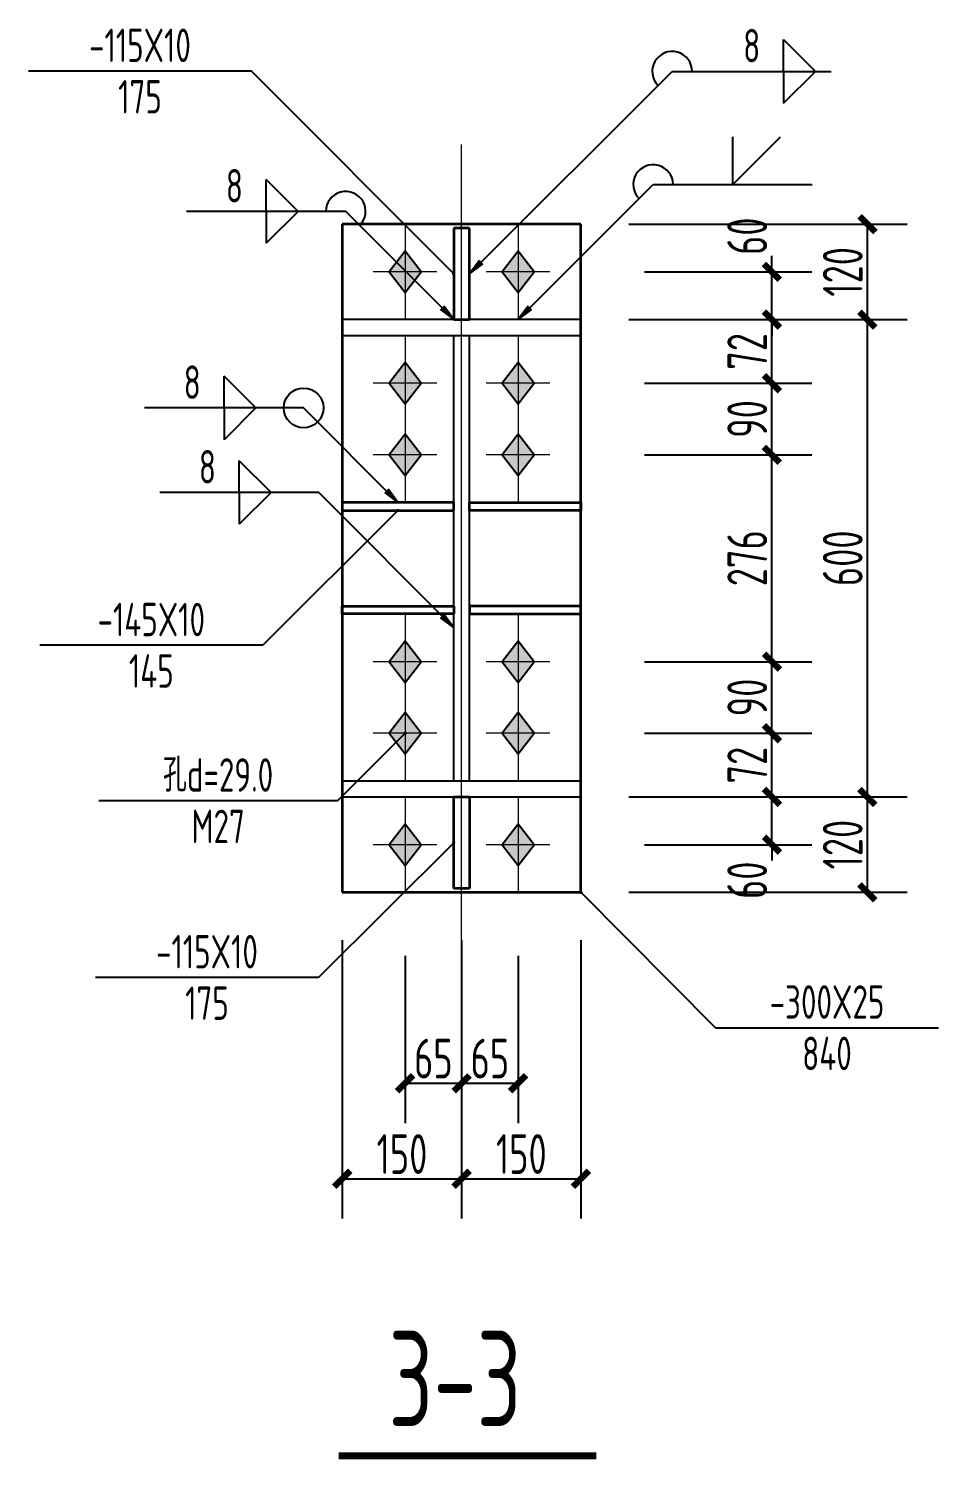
# Model space of a CAD drawing. Extents: x 69728788 to 150676229, y 15322671 to 43663798.
# Drawn here: x 75286906 to 75292623, y 19641585 to 19650577 of the extents above; entities that cross this region are included whole.
import ezdxf
from ezdxf.enums import TextEntityAlignment as Align

# ---------------------------------------------------------------- set-up
doc = ezdxf.new("R2010")
doc.units = 0
doc.header["$LTSCALE"] = 1000
doc.header["$MEASUREMENT"] = 0
doc.linetypes.add('线型6', pattern=[8.75, 5, -1.25, 1.25, -1.25])
doc.layers.get('0').update_dxf_attribs({"linetype": 'CONTINUOUS'})
doc.layers.get('DEFPOINTS').update_dxf_attribs({"linetype": 'CONTINUOUS'})
for name, color, linetype in [('10', 7, 'CONTINUOUS'), ('尺寸标注', 253, 'CONTINUOUS'), ('焊缝标注', 253, 'CONTINUOUS'), ('螺栓孔标注', 253, 'CONTINUOUS'), ('钢板标注', 253, 'CONTINUOUS')]:
    doc.layers.add(name, color=color, linetype=linetype)
doc.layers.add('20', color=2, linetype='CONTINUOUS', lineweight=35)
doc.styles.add('PkpmHz', font='Pkpmeng', dxfattribs={"width": 0.7, "bigfont": 'hztxt'})
doc.styles.add('TSSD_Rein', font='atssdeng.shx', dxfattribs={"width": 0.7, "bigfont": 'atssdchn.shx'})
doc.dimstyles.new('Pkpm_1.00', dxfattribs={"dimtxt": 250, "dimasz": 100, "dimexe": 250, "dimexo": 0.0625, "dimgap": 30, "dimtad": 1, "dimdec": 0, "dimrnd": 5, "dimzin": 0, "dimdsep": 46, "dimtxsty": 'PkpmHz', "dimblk1": 'ARCHTICK', "dimblk2": 'ARCHTICK', "dimsah": 1, "dimcen": 0.09, "dimadec": 0, "dimazin": 0, "dimtfac": 1, "dimtdec": 0, "dimtmove": 2, "dimatfit": 1, "dimfxl": 1, "dimtolj": 1, "dimtzin": 0, "dimarcsym": 0})

# ---------------------------------------------------------------- blocks, each defined once
blk = doc.blocks.new('_ArchTick')
at = {"color": 0, "linetype": 'ByBlock', "const_width": 0.4}
blk.add_lwpolyline([(-0.5, -0.5), (0.5, 0.5)], dxfattribs=at)
blk = doc.blocks.new('*D839')
at = {"layer": 'DEFPOINTS', "color": 0, "linetype": 'Continuous'}
for p in [(75290376.9, 19649048.7), (75291576.9, 19649048.7), (75290376.9, 19648748.7)]:
    blk.add_point(p, dxfattribs=at)
at = {"layer": '尺寸标注', "color": 0, "linetype": 'Continuous', "lineweight": -2}
for p, q in [((75291576.9, 19649048.7), (75291576.9, 19649148.7)), ((75290776.9, 19649048.7), (75291826.9, 19649048.7)), ((75291576.9, 19648748.7), (75291576.9, 19649048.7)), ((75290776.9, 19648748.7), (75291826.9, 19648748.7)), ((75291576.9, 19648748.7), (75291576.9, 19648648.7))]:
    blk.add_line(p, q, dxfattribs=at)
at = {"layer": '尺寸标注', "color": 0, "linetype": 'Continuous', "lineweight": -2, "xscale": 100, "yscale": 100, "zscale": 100}
for p, rotation in [((75291576.9, 19649048.7), 270), ((75291576.9, 19648748.7), 90)]:
    blk.add_blockref('_ArchTick', p, dxfattribs=dict(at, rotation=rotation))
at = {"layer": '尺寸标注', "color": 0, "linetype": 'Continuous', "insert": (75291421.7, 19649272.3), "char_height": 250, "attachment_point": 5, "rotation": 90, "style": 'PkpmHz'}
blk.add_mtext('\\A1;60', dxfattribs=at)
blk = doc.blocks.new('*D840')
at = {"layer": 'DEFPOINTS', "color": 0, "linetype": 'Continuous'}
for p in [(75290376.9, 19648748.7), (75291576.9, 19648748.7), (75290376.9, 19648348.7)]:
    blk.add_point(p, dxfattribs=at)
at = {"layer": '尺寸标注', "color": 0, "linetype": 'Continuous', "lineweight": -2}
for p, q in [((75290776.9, 19648748.7), (75291826.9, 19648748.7)), ((75291576.9, 19648348.7), (75291576.9, 19648748.7)), ((75290776.9, 19648348.7), (75291826.9, 19648348.7))]:
    blk.add_line(p, q, dxfattribs=at)
at = {"layer": '尺寸标注', "color": 0, "linetype": 'Continuous', "lineweight": -2, "xscale": 100, "yscale": 100, "zscale": 100}
for p, rotation in [((75291576.9, 19648748.7), 90), ((75291576.9, 19648348.7), 270)]:
    blk.add_blockref('_ArchTick', p, dxfattribs=dict(at, rotation=rotation))
at = {"layer": '尺寸标注', "color": 0, "linetype": 'Continuous', "insert": (75291421.9, 19648548.7), "char_height": 250, "attachment_point": 5, "rotation": 90, "style": 'PkpmHz'}
blk.add_mtext('\\A1;72', dxfattribs=at)
blk = doc.blocks.new('*D841')
at = {"layer": 'DEFPOINTS', "color": 0, "linetype": 'Continuous'}
for p in [(75290376.9, 19648348.7), (75291576.9, 19648348.7), (75290376.9, 19647898.7)]:
    blk.add_point(p, dxfattribs=at)
at = {"layer": '尺寸标注', "color": 0, "linetype": 'Continuous', "lineweight": -2}
for p, q in [((75290776.9, 19648348.7), (75291826.9, 19648348.7)), ((75291576.9, 19647898.7), (75291576.9, 19648348.7)), ((75290776.9, 19647898.7), (75291826.9, 19647898.7))]:
    blk.add_line(p, q, dxfattribs=at)
at = {"layer": '尺寸标注', "color": 0, "linetype": 'Continuous', "lineweight": -2, "xscale": 100, "yscale": 100, "zscale": 100}
for p, rotation in [((75291576.9, 19648348.7), 90), ((75291576.9, 19647898.7), 270)]:
    blk.add_blockref('_ArchTick', p, dxfattribs=dict(at, rotation=rotation))
at = {"layer": '尺寸标注', "color": 0, "linetype": 'Continuous', "insert": (75291421.9, 19648123.7), "char_height": 250, "attachment_point": 5, "rotation": 90, "style": 'PkpmHz'}
blk.add_mtext('\\A1;90', dxfattribs=at)
blk = doc.blocks.new('*D842')
at = {"layer": 'DEFPOINTS', "color": 0, "linetype": 'Continuous'}
for p in [(75290376.9, 19645748.5), (75291576.9, 19645748.5), (75290376.9, 19645448.5)]:
    blk.add_point(p, dxfattribs=at)
at = {"layer": '尺寸标注', "color": 0, "linetype": 'Continuous', "lineweight": -2}
for p, q in [((75291576.9, 19645748.5), (75291576.9, 19645848.5)), ((75290776.9, 19645748.5), (75291826.9, 19645748.5)), ((75291576.9, 19645448.5), (75291576.9, 19645748.5)), ((75290776.9, 19645448.5), (75291826.9, 19645448.5)), ((75291576.9, 19645448.5), (75291576.9, 19645348.5))]:
    blk.add_line(p, q, dxfattribs=at)
at = {"layer": '尺寸标注', "color": 0, "linetype": 'Continuous', "lineweight": -2, "xscale": 100, "yscale": 100, "zscale": 100}
for p, rotation in [((75291576.9, 19645748.5), 270), ((75291576.9, 19645448.5), 90)]:
    blk.add_blockref('_ArchTick', p, dxfattribs=dict(at, rotation=rotation))
at = {"layer": '尺寸标注', "color": 0, "linetype": 'Continuous', "insert": (75291421.7, 19645224.9), "char_height": 250, "attachment_point": 5, "rotation": 90, "style": 'PkpmHz'}
blk.add_mtext('\\A1;60', dxfattribs=at)
blk = doc.blocks.new('*D843')
at = {"layer": 'DEFPOINTS', "color": 0, "linetype": 'Continuous'}
for p in [(75290376.9, 19646148.5), (75291576.9, 19646148.5), (75290376.9, 19645748.5)]:
    blk.add_point(p, dxfattribs=at)
at = {"layer": '尺寸标注', "color": 0, "linetype": 'Continuous', "lineweight": -2}
for p, q in [((75290776.9, 19646148.5), (75291826.9, 19646148.5)), ((75291576.9, 19645748.5), (75291576.9, 19646148.5)), ((75290776.9, 19645748.5), (75291826.9, 19645748.5))]:
    blk.add_line(p, q, dxfattribs=at)
at = {"layer": '尺寸标注', "color": 0, "linetype": 'Continuous', "lineweight": -2, "xscale": 100, "yscale": 100, "zscale": 100}
for p, rotation in [((75291576.9, 19646148.5), 90), ((75291576.9, 19645748.5), 270)]:
    blk.add_blockref('_ArchTick', p, dxfattribs=dict(at, rotation=rotation))
at = {"layer": '尺寸标注', "color": 0, "linetype": 'Continuous', "insert": (75291421.9, 19645948.5), "char_height": 250, "attachment_point": 5, "rotation": 90, "style": 'PkpmHz'}
blk.add_mtext('\\A1;72', dxfattribs=at)
blk = doc.blocks.new('*D844')
at = {"layer": 'DEFPOINTS', "color": 0, "linetype": 'Continuous'}
for p in [(75290376.9, 19646598.5), (75291576.9, 19646598.5), (75290376.9, 19646148.5)]:
    blk.add_point(p, dxfattribs=at)
at = {"layer": '尺寸标注', "color": 0, "linetype": 'Continuous', "lineweight": -2}
for p, q in [((75290776.9, 19646598.5), (75291826.9, 19646598.5)), ((75291576.9, 19646148.5), (75291576.9, 19646598.5)), ((75290776.9, 19646148.5), (75291826.9, 19646148.5))]:
    blk.add_line(p, q, dxfattribs=at)
at = {"layer": '尺寸标注', "color": 0, "linetype": 'Continuous', "lineweight": -2, "xscale": 100, "yscale": 100, "zscale": 100}
for p, rotation in [((75291576.9, 19646598.5), 90), ((75291576.9, 19646148.5), 270)]:
    blk.add_blockref('_ArchTick', p, dxfattribs=dict(at, rotation=rotation))
at = {"layer": '尺寸标注', "color": 0, "linetype": 'Continuous', "insert": (75291421.9, 19646373.5), "char_height": 250, "attachment_point": 5, "rotation": 90, "style": 'PkpmHz'}
blk.add_mtext('\\A1;90', dxfattribs=at)
blk = doc.blocks.new('*D845')
at = {"layer": 'DEFPOINTS', "color": 0, "linetype": 'Continuous'}
for p in [(75290376.9, 19647898.7), (75291576.9, 19647898.7), (75290376.9, 19646598.5)]:
    blk.add_point(p, dxfattribs=at)
at = {"layer": '尺寸标注', "color": 0, "linetype": 'Continuous', "lineweight": -2}
for p, q in [((75290776.9, 19647898.7), (75291826.9, 19647898.7)), ((75291576.9, 19646598.5), (75291576.9, 19647898.7)), ((75290776.9, 19646598.5), (75291826.9, 19646598.5))]:
    blk.add_line(p, q, dxfattribs=at)
at = {"layer": '尺寸标注', "color": 0, "linetype": 'Continuous', "lineweight": -2, "xscale": 100, "yscale": 100, "zscale": 100}
for p, rotation in [((75291576.9, 19647898.7), 90), ((75291576.9, 19646598.5), 270)]:
    blk.add_blockref('_ArchTick', p, dxfattribs=dict(at, rotation=rotation))
at = {"layer": '尺寸标注', "color": 0, "linetype": 'Continuous', "insert": (75291421.9, 19647248.6), "char_height": 250, "attachment_point": 5, "rotation": 90, "style": 'PkpmHz'}
blk.add_mtext('\\A1;276', dxfattribs=at)
blk = doc.blocks.new('*D846')
at = {"layer": 'DEFPOINTS', "color": 0, "linetype": 'Continuous'}
for p in [(75289271.9, 19645149.2), (75289626.9, 19645149.2), (75289626.9, 19643949.2)]:
    blk.add_point(p, dxfattribs=at)
at = {"layer": '尺寸标注', "color": 0, "linetype": 'Continuous', "lineweight": -2}
for p, q in [((75289271.9, 19644749.2), (75289271.9, 19643699.2)), ((75289626.9, 19644749.2), (75289626.9, 19643699.2)), ((75289271.9, 19643949.2), (75289626.9, 19643949.2))]:
    blk.add_line(p, q, dxfattribs=at)
at = {"layer": '尺寸标注', "color": 0, "linetype": 'Continuous', "lineweight": -2, "xscale": 100, "yscale": 100, "zscale": 100, "rotation": 180}
blk.add_blockref('_ArchTick', (75289271.9, 19643949.2), dxfattribs=at)
at = {"layer": '尺寸标注', "color": 0, "linetype": 'Continuous', "lineweight": -2, "xscale": 100, "yscale": 100, "zscale": 100}
blk.add_blockref('_ArchTick', (75289626.9, 19643949.2), dxfattribs=at)
at = {"layer": '尺寸标注', "color": 0, "linetype": 'Continuous', "insert": (75289449.4, 19644104.2), "char_height": 250, "attachment_point": 5, "style": 'PkpmHz'}
blk.add_mtext('\\A1;65', dxfattribs=at)
blk = doc.blocks.new('*D847')
at = {"layer": 'DEFPOINTS', "color": 0, "linetype": 'Continuous'}
for p in [(75289626.9, 19645149.2), (75289981.9, 19645149.2), (75289981.9, 19643949.2)]:
    blk.add_point(p, dxfattribs=at)
at = {"layer": '尺寸标注', "color": 0, "linetype": 'Continuous', "lineweight": -2}
for p, q in [((75289626.9, 19644749.2), (75289626.9, 19643699.2)), ((75289981.9, 19644749.2), (75289981.9, 19643699.2)), ((75289626.9, 19643949.2), (75289981.9, 19643949.2))]:
    blk.add_line(p, q, dxfattribs=at)
at = {"layer": '尺寸标注', "color": 0, "linetype": 'Continuous', "lineweight": -2, "xscale": 100, "yscale": 100, "zscale": 100, "rotation": 180}
blk.add_blockref('_ArchTick', (75289626.9, 19643949.2), dxfattribs=at)
at = {"layer": '尺寸标注', "color": 0, "linetype": 'Continuous', "lineweight": -2, "xscale": 100, "yscale": 100, "zscale": 100}
blk.add_blockref('_ArchTick', (75289981.9, 19643949.2), dxfattribs=at)
at = {"layer": '尺寸标注', "color": 0, "linetype": 'Continuous', "insert": (75289804.4, 19644104.2), "char_height": 250, "attachment_point": 5, "style": 'PkpmHz'}
blk.add_mtext('\\A1;65', dxfattribs=at)
blk = doc.blocks.new('*D848')
at = {"layer": 'DEFPOINTS', "color": 0, "linetype": 'Continuous'}
for p in [(75288876.9, 19645149.2), (75289626.9, 19645149.2), (75289626.9, 19643349.2)]:
    blk.add_point(p, dxfattribs=at)
at = {"layer": '尺寸标注', "color": 0, "linetype": 'Continuous', "lineweight": -2}
for p, q in [((75288876.9, 19644849.2), (75288876.9, 19643099.2)), ((75289626.9, 19644849.2), (75289626.9, 19643099.2)), ((75288876.9, 19643349.2), (75289626.9, 19643349.2))]:
    blk.add_line(p, q, dxfattribs=at)
at = {"layer": '尺寸标注', "color": 0, "linetype": 'Continuous', "lineweight": -2, "xscale": 100, "yscale": 100, "zscale": 100, "rotation": 180}
blk.add_blockref('_ArchTick', (75288876.9, 19643349.2), dxfattribs=at)
at = {"layer": '尺寸标注', "color": 0, "linetype": 'Continuous', "lineweight": -2, "xscale": 100, "yscale": 100, "zscale": 100}
blk.add_blockref('_ArchTick', (75289626.9, 19643349.2), dxfattribs=at)
at = {"layer": '尺寸标注', "color": 0, "linetype": 'Continuous', "insert": (75289251.9, 19643504.2), "char_height": 250, "attachment_point": 5, "style": 'PkpmHz'}
blk.add_mtext('\\A1;150', dxfattribs=at)
blk = doc.blocks.new('*D849')
at = {"layer": 'DEFPOINTS', "color": 0, "linetype": 'Continuous'}
for p in [(75289626.9, 19645149.2), (75290376.9, 19645149.2), (75290376.9, 19643349.2)]:
    blk.add_point(p, dxfattribs=at)
at = {"layer": '尺寸标注', "color": 0, "linetype": 'Continuous', "lineweight": -2}
for p, q in [((75289626.9, 19644849.2), (75289626.9, 19643099.2)), ((75290376.9, 19644849.2), (75290376.9, 19643099.2)), ((75289626.9, 19643349.2), (75290376.9, 19643349.2))]:
    blk.add_line(p, q, dxfattribs=at)
at = {"layer": '尺寸标注', "color": 0, "linetype": 'Continuous', "lineweight": -2, "xscale": 100, "yscale": 100, "zscale": 100, "rotation": 180}
blk.add_blockref('_ArchTick', (75289626.9, 19643349.2), dxfattribs=at)
at = {"layer": '尺寸标注', "color": 0, "linetype": 'Continuous', "lineweight": -2, "xscale": 100, "yscale": 100, "zscale": 100}
blk.add_blockref('_ArchTick', (75290376.9, 19643349.2), dxfattribs=at)
at = {"layer": '尺寸标注', "color": 0, "linetype": 'Continuous', "insert": (75290001.9, 19643504.2), "char_height": 250, "attachment_point": 5, "style": 'PkpmHz'}
blk.add_mtext('\\A1;150', dxfattribs=at)
blk = doc.blocks.new('*D850')
at = {"layer": 'DEFPOINTS', "color": 0, "linetype": 'Continuous'}
for p in [(75290376.9, 19645748.5), (75292176.9, 19645748.5), (75290376.9, 19645149.2)]:
    blk.add_point(p, dxfattribs=at)
at = {"layer": '尺寸标注', "color": 0, "linetype": 'Continuous', "lineweight": -2}
for p, q in [((75290676.9, 19645748.5), (75292426.9, 19645748.5)), ((75292176.9, 19645149.2), (75292176.9, 19645748.5)), ((75290676.9, 19645149.2), (75292426.9, 19645149.2))]:
    blk.add_line(p, q, dxfattribs=at)
at = {"layer": '尺寸标注', "color": 0, "linetype": 'Continuous', "lineweight": -2, "xscale": 100, "yscale": 100, "zscale": 100}
for p, rotation in [((75292176.9, 19645748.5), 90), ((75292176.9, 19645149.2), 270)]:
    blk.add_blockref('_ArchTick', p, dxfattribs=dict(at, rotation=rotation))
at = {"layer": '尺寸标注', "color": 0, "linetype": 'Continuous', "insert": (75292021.9, 19645448.8), "char_height": 250, "attachment_point": 5, "rotation": 90, "style": 'PkpmHz'}
blk.add_mtext('\\A1;120', dxfattribs=at)
blk = doc.blocks.new('*D851')
at = {"layer": 'DEFPOINTS', "color": 0, "linetype": 'Continuous'}
for p in [(75290376.9, 19648748.7), (75292176.9, 19648748.7), (75290376.9, 19645748.5)]:
    blk.add_point(p, dxfattribs=at)
at = {"layer": '尺寸标注', "color": 0, "linetype": 'Continuous', "lineweight": -2}
for p, q in [((75290676.9, 19648748.7), (75292426.9, 19648748.7)), ((75292176.9, 19645748.5), (75292176.9, 19648748.7)), ((75290676.9, 19645748.5), (75292426.9, 19645748.5))]:
    blk.add_line(p, q, dxfattribs=at)
at = {"layer": '尺寸标注', "color": 0, "linetype": 'Continuous', "lineweight": -2, "xscale": 100, "yscale": 100, "zscale": 100}
for p, rotation in [((75292176.9, 19648748.7), 90), ((75292176.9, 19645748.5), 270)]:
    blk.add_blockref('_ArchTick', p, dxfattribs=dict(at, rotation=rotation))
at = {"layer": '尺寸标注', "color": 0, "linetype": 'Continuous', "insert": (75292021.9, 19647248.6), "char_height": 250, "attachment_point": 5, "rotation": 90, "style": 'PkpmHz'}
blk.add_mtext('\\A1;600', dxfattribs=at)
blk = doc.blocks.new('*D852')
at = {"layer": 'DEFPOINTS', "color": 0, "linetype": 'Continuous'}
for p in [(75290376.9, 19649348), (75292176.9, 19649348), (75290376.9, 19648748.7)]:
    blk.add_point(p, dxfattribs=at)
at = {"layer": '尺寸标注', "color": 0, "linetype": 'Continuous', "lineweight": -2}
for p, q in [((75290676.9, 19649348), (75292426.9, 19649348)), ((75292176.9, 19648748.7), (75292176.9, 19649348)), ((75290676.9, 19648748.7), (75292426.9, 19648748.7))]:
    blk.add_line(p, q, dxfattribs=at)
at = {"layer": '尺寸标注', "color": 0, "linetype": 'Continuous', "lineweight": -2, "xscale": 100, "yscale": 100, "zscale": 100}
for p, rotation in [((75292176.9, 19649348), 90), ((75292176.9, 19648748.7), 270)]:
    blk.add_blockref('_ArchTick', p, dxfattribs=dict(at, rotation=rotation))
at = {"layer": '尺寸标注', "color": 0, "linetype": 'Continuous', "insert": (75292021.9, 19649048.4), "char_height": 250, "attachment_point": 5, "rotation": 90, "style": 'PkpmHz'}
blk.add_mtext('\\A1;120', dxfattribs=at)

msp = doc.modelspace()

# ---------------------------------------------------------------- hatches: boundary and pattern name
at = {"layer": '10'}
for points in [[(75289271.9, 19649178.7), (75289171.9, 19649048.7), (75289271.9, 19648918.7), (75289371.9, 19649048.7)], [(75289981.9, 19649178.7), (75289881.9, 19649048.7), (75289981.9, 19648918.7), (75290081.9, 19649048.7)], [(75289271.9, 19648478.7), (75289171.9, 19648348.7), (75289271.9, 19648218.7), (75289371.9, 19648348.7)], [(75289981.9, 19648478.7), (75289881.9, 19648348.7), (75289981.9, 19648218.7), (75290081.9, 19648348.7)], [(75289271.9, 19648028.7), (75289171.9, 19647898.7), (75289271.9, 19647768.7), (75289371.9, 19647898.7)], [(75289981.9, 19648028.7), (75289881.9, 19647898.7), (75289981.9, 19647768.7), (75290081.9, 19647898.7)], [(75289271.9, 19646728.5), (75289171.9, 19646598.5), (75289271.9, 19646468.5), (75289371.9, 19646598.5)], [(75289981.9, 19646728.5), (75289881.9, 19646598.5), (75289981.9, 19646468.5), (75290081.9, 19646598.5)], [(75289271.9, 19646278.5), (75289171.9, 19646148.5), (75289271.9, 19646018.5), (75289371.9, 19646148.5)], [(75289981.9, 19646278.5), (75289881.9, 19646148.5), (75289981.9, 19646018.5), (75290081.9, 19646148.5)], [(75289271.9, 19645578.5), (75289171.9, 19645448.5), (75289271.9, 19645318.5), (75289371.9, 19645448.5)], [(75289981.9, 19645578.5), (75289881.9, 19645448.5), (75289981.9, 19645318.5), (75290081.9, 19645448.5)]]:
    msp.add_hatch(color=1, dxfattribs=at).paths.add_polyline_path(points)
at = {"layer": '焊缝标注'}
for points in [[(75289676.9, 19649036.2), (75289758.3, 19649096.3), (75289737.1, 19649117.5)], [(75289576.9, 19648748.7), (75289516.9, 19648830.1), (75289495.7, 19648808.9)], [(75289981.9, 19648748.7), (75290063.3, 19648808.8), (75290042.1, 19648830)], [(75289226.9, 19647598.7), (75289166.9, 19647680.1), (75289145.7, 19647658.9)], [(75289576.9, 19646812.2), (75289516.9, 19646893.6), (75289495.7, 19646872.4)]]:
    msp.add_hatch(color=256, dxfattribs=at).paths.add_polyline_path(points)

# ---------------------------------------------------------------- linework, layer by layer
at = {"layer": '10', "linetype": '线型6', "lineweight": 18, "ltscale": 100}
msp.add_line((75289626.9, 19644649.2), (75289626.9, 19649848), dxfattribs=at)
at = {"layer": '10', "color": 9, "lineweight": 18, "ltscale": 100}
for p, q in [((75289271.9, 19649348.7), (75289271.9, 19648748.7)), ((75289981.9, 19649348.7), (75289981.9, 19648748.7)), ((75289471.9, 19649048.7), (75289071.9, 19649048.7)), ((75290181.9, 19649048.7), (75289781.9, 19649048.7)), ((75289271.9, 19648648.7), (75289271.9, 19648048.7)), ((75289981.9, 19648648.7), (75289981.9, 19648048.7)), ((75289471.9, 19648348.7), (75289071.9, 19648348.7)), ((75290181.9, 19648348.7), (75289781.9, 19648348.7)), ((75289271.9, 19648198.7), (75289271.9, 19647598.7)), ((75289981.9, 19648198.7), (75289981.9, 19647598.7)), ((75289471.9, 19647898.7), (75289071.9, 19647898.7)), ((75290181.9, 19647898.7), (75289781.9, 19647898.7)), ((75289271.9, 19646898.5), (75289271.9, 19646298.5)), ((75289981.9, 19646898.5), (75289981.9, 19646298.5)), ((75289471.9, 19646598.5), (75289071.9, 19646598.5)), ((75290181.9, 19646598.5), (75289781.9, 19646598.5)), ((75289271.9, 19646448.5), (75289271.9, 19645848.5)), ((75289981.9, 19646448.5), (75289981.9, 19645848.5)), ((75289471.9, 19646148.5), (75289071.9, 19646148.5)), ((75290181.9, 19646148.5), (75289781.9, 19646148.5)), ((75289271.9, 19645748.5), (75289271.9, 19645148.5)), ((75289981.9, 19645748.5), (75289981.9, 19645148.5)), ((75289471.9, 19645448.5), (75289071.9, 19645448.5)), ((75290181.9, 19645448.5), (75289781.9, 19645448.5))]:
    msp.add_line(p, q, dxfattribs=at)
at = {"layer": '10', "color": 3, "ltscale": 100}
for p, q in [((75290376.9, 19648748.7), (75288876.9, 19648748.7)), ((75288876.9, 19648748.7), (75288876.9, 19648648.7)), ((75290376.9, 19648648.7), (75290376.9, 19648748.7)), ((75288876.9, 19648648.7), (75290376.9, 19648648.7)), ((75289576.9, 19645848.5), (75289576.9, 19648648.7)), ((75289676.9, 19645848.5), (75289676.9, 19648648.7)), ((75290376.9, 19645848.5), (75288876.9, 19645848.5)), ((75288876.9, 19645848.5), (75288876.9, 19645748.5)), ((75290376.9, 19645748.5), (75290376.9, 19645848.5)), ((75288876.9, 19645748.5), (75290376.9, 19645748.5))]:
    msp.add_line(p, q, dxfattribs=at)
at = {"layer": '10', "color": 1, "linetype": 'Continuous'}
for points in [[(75289271.9, 19649178.7), (75289171.9, 19649048.7), (75289271.9, 19648918.7), (75289371.9, 19649048.7)], [(75289981.9, 19649178.7), (75289881.9, 19649048.7), (75289981.9, 19648918.7), (75290081.9, 19649048.7)], [(75289271.9, 19648478.7), (75289171.9, 19648348.7), (75289271.9, 19648218.7), (75289371.9, 19648348.7)], [(75289981.9, 19648478.7), (75289881.9, 19648348.7), (75289981.9, 19648218.7), (75290081.9, 19648348.7)], [(75289271.9, 19648028.7), (75289171.9, 19647898.7), (75289271.9, 19647768.7), (75289371.9, 19647898.7)], [(75289981.9, 19648028.7), (75289881.9, 19647898.7), (75289981.9, 19647768.7), (75290081.9, 19647898.7)], [(75289271.9, 19646728.5), (75289171.9, 19646598.5), (75289271.9, 19646468.5), (75289371.9, 19646598.5)], [(75289981.9, 19646728.5), (75289881.9, 19646598.5), (75289981.9, 19646468.5), (75290081.9, 19646598.5)], [(75289271.9, 19646278.5), (75289171.9, 19646148.5), (75289271.9, 19646018.5), (75289371.9, 19646148.5)], [(75289981.9, 19646278.5), (75289881.9, 19646148.5), (75289981.9, 19646018.5), (75290081.9, 19646148.5)], [(75289271.9, 19645578.5), (75289171.9, 19645448.5), (75289271.9, 19645318.5), (75289371.9, 19645448.5)], [(75289981.9, 19645578.5), (75289881.9, 19645448.5), (75289981.9, 19645318.5), (75290081.9, 19645448.5)]]:
    msp.add_lwpolyline(points, close=True, dxfattribs=at)
at = {"layer": '10', "const_width": 45}
msp.add_lwpolyline([(75288854.3, 19641607.9), (75290474.3, 19641607.9)], dxfattribs=at)
at = {"layer": '20', "ltscale": 100}
for p, q in [((75290376.9, 19649348), (75288876.9, 19649348)), ((75288876.9, 19649348), (75288876.9, 19645149.2)), ((75290376.9, 19645149.2), (75290376.9, 19649348)), ((75289676.9, 19649323.7), (75289576.9, 19649323.7)), ((75289576.9, 19649323.7), (75289576.9, 19648748.7)), ((75289676.9, 19648748.7), (75289676.9, 19649323.7)), ((75289576.9, 19648748.7), (75289676.9, 19648748.7)), ((75289576.9, 19647598.7), (75288876.9, 19647598.7)), ((75288876.9, 19647598.7), (75288876.9, 19647548.7)), ((75288876.9, 19647548.7), (75289576.9, 19647548.7)), ((75289576.9, 19647548.7), (75289576.9, 19647598.7)), ((75289676.9, 19647598.7), (75290376.9, 19647598.7)), ((75289676.9, 19647548.7), (75289676.9, 19647598.7)), ((75290376.9, 19647548.7), (75289676.9, 19647548.7)), ((75290376.9, 19647598.7), (75290376.9, 19647548.7)), ((75288876.9, 19646898.5), (75288876.9, 19646948.5)), ((75288876.9, 19646948.5), (75289576.9, 19646948.5)), ((75289576.9, 19646948.5), (75289576.9, 19646898.5)), ((75290376.9, 19646948.5), (75289676.9, 19646948.5)), ((75289676.9, 19646948.5), (75289676.9, 19646898.5)), ((75290376.9, 19646898.5), (75290376.9, 19646948.5)), ((75289576.9, 19646898.5), (75288876.9, 19646898.5)), ((75289676.9, 19646898.5), (75290376.9, 19646898.5)), ((75289576.9, 19645748.5), (75289676.9, 19645748.5)), ((75289576.9, 19645173.5), (75289576.9, 19645748.5)), ((75289676.9, 19645748.5), (75289676.9, 19645173.5)), ((75288876.9, 19645149.2), (75290376.9, 19645149.2)), ((75289676.9, 19645173.5), (75289576.9, 19645173.5))]:
    msp.add_line(p, q, dxfattribs=at)
at = {"layer": '焊缝标注', "ltscale": 100}
for p, q in [((75291650.2, 19650508.5), (75291850.2, 19650308.5)), ((75291650.2, 19650308.5), (75291650.2, 19650508.5)), ((75289676.9, 19649036.2), (75290950.2, 19650308.5)), ((75290950.2, 19650308.5), (75291950.2, 19650308.5)), ((75291650.2, 19650108.5), (75291850.2, 19650308.5)), ((75291650.2, 19650308.5), (75291650.2, 19650108.5)), ((75291330.8, 19649596.9), (75291330.8, 19649896.9)), ((75291330.8, 19649596.9), (75291630.8, 19649896.9)), ((75288598.9, 19649428.3), (75288398.9, 19649628.3)), ((75288398.9, 19649428.3), (75288398.9, 19649628.3)), ((75289981.9, 19648748.7), (75290830.8, 19649596.9)), ((75290830.8, 19649596.9), (75291830.8, 19649596.9)), ((75288898.9, 19649428.3), (75287898.9, 19649428.3)), ((75288598.9, 19649428.3), (75288398.9, 19649228.3)), ((75288398.9, 19649428.3), (75288398.9, 19649228.3)), ((75289576.9, 19648748.7), (75288898.9, 19649428.3)), ((75288333.7, 19648193.4), (75288133.7, 19648393.4)), ((75288133.7, 19648193.4), (75288133.7, 19648393.4)), ((75288633.7, 19648193.4), (75287633.7, 19648193.4)), ((75288333.7, 19648193.4), (75288133.7, 19647993.4)), ((75288133.7, 19648193.4), (75288133.7, 19647993.4)), ((75289226.9, 19647598.7), (75288633.7, 19648193.4)), ((75288429.4, 19647661.8), (75288229.4, 19647861.8)), ((75288229.4, 19647661.8), (75288229.4, 19647861.8)), ((75288729.4, 19647661.8), (75287729.4, 19647661.8)), ((75288429.4, 19647661.8), (75288229.4, 19647461.8)), ((75288229.4, 19647661.8), (75288229.4, 19647461.8)), ((75289576.9, 19646812.2), (75288729.4, 19647661.8))]:
    msp.add_line(p, q, dxfattribs=at)
at = {"layer": '焊缝标注', "linetype": 'Continuous'}
for points in [[(75289676.9, 19649036.2), (75289758.3, 19649096.3), (75289737.1, 19649117.5)], [(75289576.9, 19648748.7), (75289516.9, 19648830.1), (75289495.7, 19648808.9)], [(75289981.9, 19648748.7), (75290063.3, 19648808.8), (75290042.1, 19648830)], [(75289226.9, 19647598.7), (75289166.9, 19647680.1), (75289145.7, 19647658.9)], [(75289576.9, 19646812.2), (75289516.9, 19646893.6), (75289495.7, 19646872.4)]]:
    msp.add_lwpolyline(points, close=True, dxfattribs=at)
at = {"layer": '焊缝标注', "ltscale": 100}
msp.add_circle((75288633.7, 19648193.4), 125, dxfattribs=at)
for centre, start, end in [((75290950.2, 19650308.5), 0, 224.97719), ((75290830.8, 19649596.9), 0, 224.97719), ((75288898.9, 19649428.3), 314.93158, 180)]:
    msp.add_arc(centre, 125, start, end, dxfattribs=at)
at = {"layer": '螺栓孔标注', "ltscale": 100}
for p, q in [((75289271.9, 19646148.5), (75288846.8, 19645725.1)), ((75288846.8, 19645725.1), (75287346.8, 19645725.1))]:
    msp.add_line(p, q, dxfattribs=at)
at = {"layer": '螺栓孔标注', "ltscale": 100, "const_width": 10}
msp.add_lwpolyline([(75289276.9, 19646148.5, 1), (75289266.9, 19646148.5, 1)], format="xyb", close=True, dxfattribs=at)
at = {"layer": '钢板标注', "ltscale": 100}
for p, q in [((75288305.7, 19650310.5), (75286905.7, 19650310.5)), ((75289576.9, 19649036.2), (75288305.7, 19650310.5)), ((75289226.9, 19647548.7), (75288376.7, 19646701.9)), ((75288376.7, 19646701.9), (75286976.7, 19646701.9)), ((75289576.9, 19645461), (75288726.7, 19644614.2)), ((75290376.9, 19645149.2), (75291223.1, 19644298.3)), ((75288726.7, 19644614.2), (75287326.7, 19644614.2)), ((75291223.1, 19644298.3), (75292623.1, 19644298.3))]:
    msp.add_line(p, q, dxfattribs=at)
at = {"layer": '钢板标注', "ltscale": 100, "const_width": 10}
for points in [[(75289581.9, 19649036.2, 1), (75289571.9, 19649036.2, 1)], [(75289231.9, 19647548.7, 1), (75289221.9, 19647548.7, 1)], [(75289581.9, 19645461, 1), (75289571.9, 19645461, 1)], [(75290381.9, 19645149.2, 1), (75290371.9, 19645149.2, 1)]]:
    msp.add_lwpolyline(points, format="xyb", close=True, dxfattribs=at)

# ---------------------------------------------------------------- texts
at = {"layer": '10', "style": 'TSSD_Rein', "width": 0.7}
msp.add_text('3-3', height=600, dxfattribs=at).set_placement((75289167.1, 19641793.4))
at = {"layer": '焊缝标注', "style": 'PkpmHz', "width": 0.71}
for p in [(75291450.2, 19650365.1), (75288198.9, 19649484.9), (75287933.7, 19648250), (75288029.4, 19647718.4)]:
    msp.add_text('8', height=210, dxfattribs=at).set_placement(p, align=Align.CENTER)
at = {"layer": '螺栓孔标注', "style": 'PkpmHz', "width": 0.71}
msp.add_text('孔d=29.0', height=210, dxfattribs=at).set_placement((75288096.8, 19645781.7), align=Align.CENTER)
msp.add_text('M27', height=210, dxfattribs=at).set_placement((75288096.8, 19645668.5), align=Align.TOP_CENTER)
at = {"layer": '钢板标注', "style": 'PkpmHz', "width": 0.71}
for s, p in [('-115X10', (75287605.7, 19650367.1)), ('-145X10', (75287676.7, 19646758.5)), ('-115X10', (75288026.7, 19644670.8)), ('-300X25', (75291923.1, 19644354.9))]:
    msp.add_text(s, height=210, dxfattribs=at).set_placement(p, align=Align.CENTER)
for s, p in [('175', (75287605.7, 19650253.9)), ('145', (75287676.7, 19646645.2)), ('175', (75288026.7, 19644557.6)), ('840', (75291923.1, 19644241.7))]:
    msp.add_text(s, height=210, dxfattribs=at).set_placement(p, align=Align.TOP_CENTER)

# ---------------------------------------------------------------- dimensions: what is measured, and where the dimension line sits
at = {"layer": '尺寸标注', "linetype": 'Continuous'}
for base, p1, p2, picture, middle in [((75291576.9, 19649048.7), (75290376.9, 19648748.7), (75290376.9, 19649048.7), '*D839', (75291421.7, 19649272.3)), ((75291576.9, 19645748.5), (75290376.9, 19645448.5), (75290376.9, 19645748.5), '*D842', (75291421.7, 19645224.9))]:
    dim = msp.add_linear_dim(base=base, p1=p1, p2=p2, angle=90, text='60', dimstyle='Pkpm_1.00', override={"dimexo": 400, "dimtih": 0, "dimtoh": 0}, dxfattribs=at)
    dim.commit()
    dim.dimension.update_dxf_attribs({"geometry": picture, "text_midpoint": middle, "dimtype": 160})
for base, p1, p2, text, override, picture, middle in [((75292176.9, 19649348), (75290376.9, 19648748.7), (75290376.9, 19649348), '120', {"dimexo": 300, "dimtih": 0, "dimtoh": 0}, '*D852', (75292021.9, 19649048.4)), ((75291576.9, 19648748.7), (75290376.9, 19648348.7), (75290376.9, 19648748.7), '72', {"dimexo": 400, "dimtih": 0, "dimtoh": 0}, '*D840', (75291421.9, 19648548.7)), ((75292176.9, 19648748.7), (75290376.9, 19645748.5), (75290376.9, 19648748.7), '600', {"dimexo": 300, "dimtih": 0, "dimtoh": 0}, '*D851', (75292021.9, 19647248.6)), ((75291576.9, 19648348.7), (75290376.9, 19647898.7), (75290376.9, 19648348.7), '90', {"dimexo": 400, "dimtih": 0, "dimtoh": 0}, '*D841', (75291421.9, 19648123.7)), ((75291576.9, 19647898.7), (75290376.9, 19646598.5), (75290376.9, 19647898.7), '276', {"dimexo": 400, "dimtih": 0, "dimtoh": 0}, '*D845', (75291421.9, 19647248.6)), ((75291576.9, 19646598.5), (75290376.9, 19646148.5), (75290376.9, 19646598.5), '90', {"dimexo": 400, "dimtih": 0, "dimtoh": 0}, '*D844', (75291421.9, 19646373.5)), ((75291576.9, 19646148.5), (75290376.9, 19645748.5), (75290376.9, 19646148.5), '72', {"dimexo": 400, "dimtih": 0, "dimtoh": 0}, '*D843', (75291421.9, 19645948.5)), ((75292176.9, 19645748.5), (75290376.9, 19645149.2), (75290376.9, 19645748.5), '120', {"dimexo": 300, "dimtih": 0, "dimtoh": 0}, '*D850', (75292021.9, 19645448.8))]:
    dim = msp.add_linear_dim(base=base, p1=p1, p2=p2, angle=90, text=text, dimstyle='Pkpm_1.00', override=override, dxfattribs=at)
    dim.commit()
    dim.dimension.update_dxf_attribs({"geometry": picture, "text_midpoint": middle})
for base, p1, p2, text, override, picture, middle in [((75289626.9, 19643349.2), (75288876.9, 19645149.2), (75289626.9, 19645149.2), '150', {"dimexo": 300, "dimtih": 0, "dimtoh": 0}, '*D848', (75289251.9, 19643504.2)), ((75289626.9, 19643949.2), (75289271.9, 19645149.2), (75289626.9, 19645149.2), '65', {"dimexo": 400, "dimtih": 0, "dimtoh": 0}, '*D846', (75289449.4, 19644104.2)), ((75289981.9, 19643949.2), (75289626.9, 19645149.2), (75289981.9, 19645149.2), '65', {"dimexo": 400, "dimtih": 0, "dimtoh": 0}, '*D847', (75289804.4, 19644104.2)), ((75290376.9, 19643349.2), (75289626.9, 19645149.2), (75290376.9, 19645149.2), '150', {"dimexo": 300, "dimtih": 0, "dimtoh": 0}, '*D849', (75290001.9, 19643504.2))]:
    dim = msp.add_linear_dim(base=base, p1=p1, p2=p2, text=text, dimstyle='Pkpm_1.00', override=override, dxfattribs=at)
    dim.commit()
    dim.dimension.update_dxf_attribs({"geometry": picture, "text_midpoint": middle})

doc.saveas('drawing.dxf')
